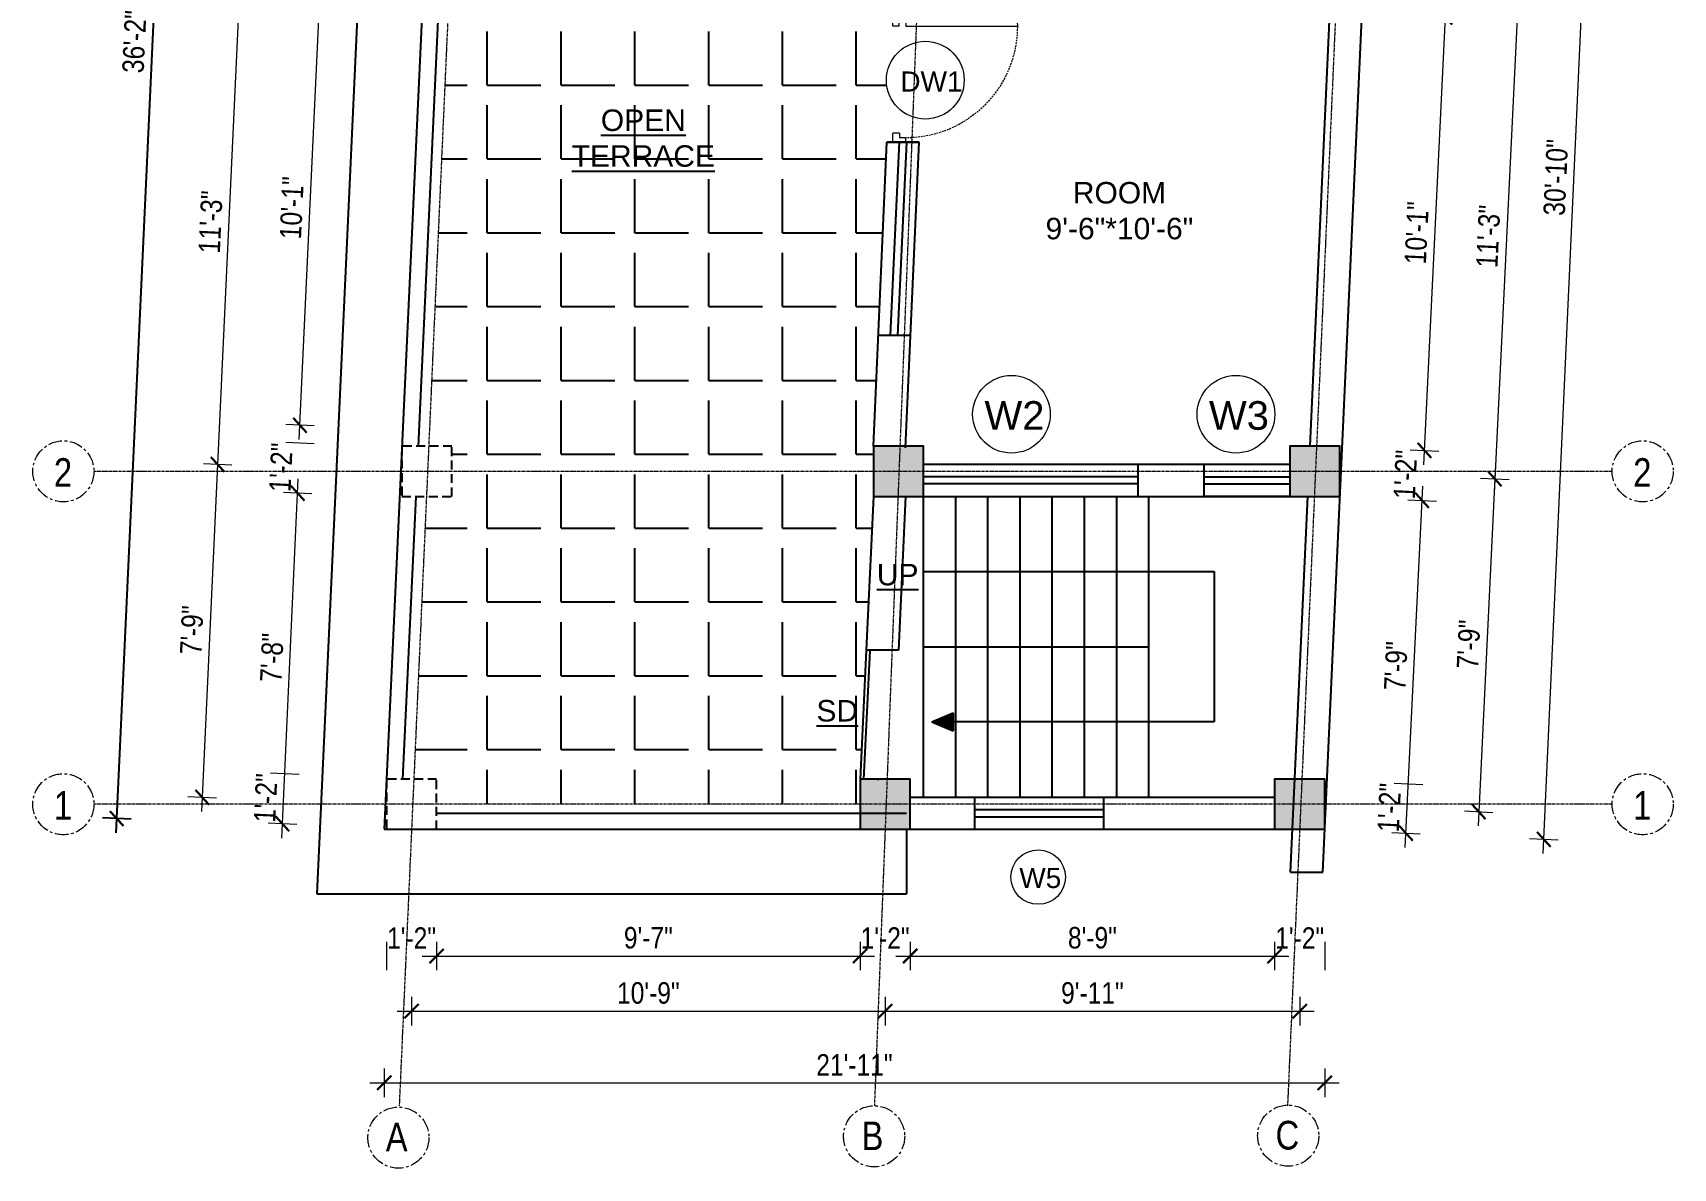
# Model space of a CAD drawing. Header units: inches. Extents: x -10117506 to -5032697, y -6529230 to -3254494.
# Drawn here: x -5045971.4 to -5045512.9, y -3259568.2 to -3259251 of the extents above; entities that cross this region are included whole.
import ezdxf

# ---------------------------------------------------------------- set-up
doc = ezdxf.new("R2010")
doc.units = ezdxf.units.IN
doc.header["$LTSCALE"] = 2
doc.header["$MEASUREMENT"] = 0
doc.header["$PDMODE"] = 34
for name, pattern in [('CENTER', [2, 1.25, -0.25, 0.25, -0.25]), ('DASHED2', [0.375, 0.25, -0.125]), ('HIDDEN', [0.375, 0.25, -0.125])]:
    doc.linetypes.add(name, pattern=pattern)
doc.layers.get('0').update_dxf_attribs({"linetype": 'CONTINUOUS'})
doc.layers.get('DEFPOINTS').update_dxf_attribs({"color": 141, "linetype": 'CONTINUOUS'})
doc.layers.add('A-Hatch', color=7, linetype='CONTINUOUS')
for name, color, linetype, lineweight in [('Annotate-Lite.w', 177, 'CONTINUOUS', 9), ('Annotations-Bold.w', 177, 'CONTINUOUS', 13), ('DIM 1-100', 4, 'CONTINUOUS', 13), ('Door-Window.w', 4, 'CONTINUOUS', 15), ('TEXT', 181, 'CONTINUOUS', 25)]:
    doc.layers.add(name, color=color, linetype=linetype, lineweight=lineweight)
doc.styles.add('ARAIL', font='ARIALN.TTF')
doc.styles.add('arial.', font='arial.ttf')
doc.styles.add('gaurav', font='arial.ttf')
doc.styles.get("Standard").update_dxf_attribs({"font": 'ARIALN.TTF'})
doc.dimstyles.new('1 by 96', dxfattribs={"dimtxt": 6, "dimasz": 4, "dimexe": 4, "dimexo": 4, "dimgap": 2, "dimtad": 1, "dimdec": 0, "dimzin": 0, "dimdsep": 46, "dimlunit": 4, "dimtxsty": 'Standard', "dimblk": 'ARCHTICK', "dimcen": 0, "dimdle": 4, "dimadec": 0, "dimazin": 0, "dimtfac": 1, "dimtdec": 0, "dimtix": 1, "dimtofl": 0, "dimtmove": 1, "dimatfit": 3, "dimldrblk": 'ARCHTICK', "dimfxl": 4, "dimfxlon": 1, "dimtolj": 1, "dimtzin": 0, "dimlwd": -1, "dimlwe": -1, "dimarcsym": 0})
pattern_1 = [(0, (0, 0), (0, 20.625), [15, -5.625]), (90, (0, 0), (-20.625, 1.262917011620708e-15), [15, -5.625])]

# ---------------------------------------------------------------- blocks, each defined once
blk = doc.blocks.new('3-0')
at = {"ltscale": 3}
for p, q in [((11063.04771873254, 10097.67926626675), (11065.97411061868, 10099.89976160063)), ((11063.04771873254, 10097.67926626675), (11064.52804895506, 10095.72833834261)), ((11065.25107978682, 10097.81404997167), (11066.71427572989, 10098.92429763861)), ((11065.99124489813, 10096.83858600955), (11065.25107978682, 10097.81404997167)), ((11065.97411061863, 10099.8997616006), (11066.71427572989, 10098.92429763861)), ((11065.99124489813, 10096.83858600955), (11064.52804895506, 10095.72833834261)), ((11085.49991520455, 10074.12700885048), (11110.3247412691, 10092.9636556783)), ((11086.24008031584, 10073.15154488841), (11111.04573409061, 10091.97364411575)), ((11111.04573409061, 10091.97364411575), (11110.3247412691, 10092.9636556783)), ((11084.03671926142, 10073.01676118352), (11082.57352331835, 10071.90651351658)), ((11082.57352331835, 10071.90651351658), (11084.79401865222, 10068.98012163045)), ((11084.03671926142, 10073.01676118352), (11084.77688437277, 10072.04129722147)), ((11084.77688437277, 10072.04129722147), (11086.24008031584, 10073.15154488841)), ((11084.79401865222, 10068.98012163045), (11087.72041053836, 10071.20061696427)), ((11086.24008031584, 10073.15154488841), (11085.49991520455, 10074.12700885047)), ((11087.72041053836, 10071.20061696427), (11086.24008031584, 10073.15154488841))]:
    blk.add_line(p, q, dxfattribs=at)
at = {"layer": 'Door-Window.w', "color": 9, "linetype": 'HIDDEN', "lineweight": 18}
blk.add_arc((11085.49991520455, 10074.12700885048), 31.16233708904959, 37.19059523975735, 127.1464893766062, dxfattribs=at)
blk = doc.blocks.new('_ArchTick')
at = {"color": 0, "linetype": 'ByBlock', "const_width": 0.15}
blk.add_lwpolyline([(-0.5, -0.5), (0.5, 0.5)], dxfattribs=at)
blk = doc.blocks.new('*D840')
at = {"layer": 'DEFPOINTS', "color": 0, "ltscale": 0.5, "transparency": 16777216}
for p in [(-5045871.863004509, -3259238.51131719), (-5045919.723955434, -3259371.587645994), (-5045878.102464046, -3259373.51131719)]:
    blk.add_point(p, dxfattribs=at)
at = {"layer": 'DIM 1-100', "color": 0, "ltscale": 0.5, "transparency": 16777216}
for p, q in [((-5045913.299820161, -3259232.59191141), (-5045919.908631169, -3259375.583380579)), ((-5045909.488761312, -3259236.772321729), (-5045917.480230482, -3259236.402970259)), ((-5045915.728220849, -3259371.772321729), (-5045923.719690019, -3259371.402970259))]:
    blk.add_line(p, q, dxfattribs=at)
at = {"layer": 'DIM 1-100', "color": 0, "ltscale": 0.5, "transparency": 16777216, "xscale": 4, "yscale": 4, "zscale": 4}
for p, rotation in [((-5045913.484495897, -3259236.587645994), 87.35377427643306), ((-5045919.723955434, -3259371.587645994), 267.353774276433)]:
    blk.add_blockref('_ArchTick', p, dxfattribs=dict(at, rotation=rotation))
at = {"layer": 'DIM 1-100', "color": 0, "ltscale": 0.5, "transparency": 16777216, "insert": (-5045921.662264177, -3259303.853872465), "char_height": 6, "attachment_point": 5, "rotation": 87.35377427643303}
blk.add_mtext('\\A1;11\'-3"', dxfattribs=at)
blk = doc.blocks.new('*D841')
at = {"layer": 'DEFPOINTS', "color": 0, "ltscale": 0.5, "transparency": 16777216}
for p in [(-5045878.102464046, -3259373.51131719), (-5045924.022249785, -3259464.587645994), (-5045882.400758393, -3259466.51131719)]:
    blk.add_point(p, dxfattribs=at)
at = {"layer": 'DIM 1-100', "color": 0, "ltscale": 0.5, "transparency": 16777216}
for p, q in [((-5045919.539279702, -3259367.591911409), (-5045924.206925521, -3259468.583380579)), ((-5045915.728220853, -3259371.772321729), (-5045923.719690023, -3259371.402970259)), ((-5045920.026515201, -3259464.77232173), (-5045928.017984371, -3259464.40297026))]:
    blk.add_line(p, q, dxfattribs=at)
at = {"layer": 'DIM 1-100', "color": 0, "ltscale": 0.5, "transparency": 16777216, "xscale": 4, "yscale": 4, "zscale": 4}
for p, rotation in [((-5045919.723955438, -3259371.587645994), 87.35377427643306), ((-5045924.022249785, -3259464.587645994), 267.353774276433)]:
    blk.add_blockref('_ArchTick', p, dxfattribs=dict(at, rotation=rotation))
at = {"layer": 'DIM 1-100', "color": 0, "ltscale": 0.5, "transparency": 16777216, "insert": (-5045926.931141122, -3259417.853872464), "char_height": 6, "attachment_point": 5, "rotation": 87.35377427643303}
blk.add_mtext('\\A1;7\'-9"', dxfattribs=at)
blk = doc.blocks.new('*D842')
at = {"layer": 'DEFPOINTS', "color": 0, "ltscale": 0.5, "transparency": 16777216}
for p in [(-5045868.400758394, -3259459.51131719), (-5045901.629715142, -3259471.975533997), (-5045868.400758393, -3259473.51131719)]:
    blk.add_point(p, dxfattribs=at)
at = {"layer": 'DIM 1-100', "color": 0, "ltscale": 0.5, "transparency": 16777216}
for p, q in [((-5045896.988304738, -3259458.190051719), (-5045904.979773908, -3259457.820700248)), ((-5045897.633980557, -3259472.160209732), (-5045905.625449727, -3259471.790858261))]:
    blk.add_line(p, q, dxfattribs=at)
at = {"layer": 'DIM 1-100', "color": 0, "ltscale": 0.5, "transparency": 16777216, "insert": (-5045906.313810679, -3259464.759043444), "char_height": 6, "attachment_point": 5, "rotation": 87.35377427643303}
blk.add_mtext('\\A1;1\'-2"', dxfattribs=at)
blk = doc.blocks.new('*D843')
at = {"layer": 'DEFPOINTS', "color": 0, "ltscale": 0.5, "transparency": 16777216}
for p in [(-5045897.36126278, -3259379.621209816), (-5045878.102464046, -3259380.51131719), (-5045868.400758393, -3259473.51131719)]:
    blk.add_point(p, dxfattribs=at)
at = {"layer": 'DIM 1-100', "color": 0, "ltscale": 0.5, "transparency": 16777216}
for p, q in [((-5045901.814390876, -3259475.971268581), (-5045897.176587044, -3259375.625475232)), ((-5045893.365528195, -3259379.805885551), (-5045901.356997365, -3259379.436534081)), ((-5045897.633980556, -3259472.160209732), (-5045905.625449726, -3259471.790858261))]:
    blk.add_line(p, q, dxfattribs=at)
at = {"layer": 'DIM 1-100', "color": 0, "ltscale": 0.5, "transparency": 16777216, "xscale": 4, "yscale": 4, "zscale": 4}
for p, rotation in [((-5045897.36126278, -3259379.621209816), 87.35377427643303), ((-5045901.629715141, -3259471.975533997), 267.353774276433)]:
    blk.add_blockref('_ArchTick', p, dxfattribs=dict(at, rotation=rotation))
at = {"layer": 'DIM 1-100', "color": 0, "ltscale": 0.5, "transparency": 16777216, "insert": (-5045904.553527472, -3259425.564598376), "char_height": 6, "attachment_point": 5, "rotation": 87.35377427643303}
blk.add_mtext('\\A1;7\'-8"', dxfattribs=at)
blk = doc.blocks.new('*D844')
at = {"layer": 'DEFPOINTS', "color": 0, "ltscale": 0.5, "transparency": 16777216}
for p in [(-5045896.715586962, -3259365.651051811), (-5045878.102464048, -3259366.511317198), (-5045878.102464048, -3259380.511317189)]:
    blk.add_point(p, dxfattribs=at)
at = {"layer": 'DIM 1-100', "color": 0, "ltscale": 0.5, "transparency": 16777216}
for p, q in [((-5045892.719852378, -3259365.835727546), (-5045900.711321548, -3259365.466376076)), ((-5045893.365528197, -3259379.805885551), (-5045901.356997367, -3259379.436534081))]:
    blk.add_line(p, q, dxfattribs=at)
at = {"layer": 'DIM 1-100', "color": 0, "ltscale": 0.5, "transparency": 16777216, "insert": (-5045902.045358319, -3259372.404719268), "char_height": 6, "attachment_point": 5, "rotation": 87.35377427643303}
blk.add_mtext('\\A1;1\'-2"', dxfattribs=at)
blk = doc.blocks.new('*D845')
at = {"layer": 'DEFPOINTS', "color": 0, "ltscale": 0.5, "transparency": 16777216}
for p in [(-5045891.121803239, -3259239.621209818), (-5045871.86300451, -3259240.511317192), (-5045878.102464047, -3259361.5113172)]:
    blk.add_point(p, dxfattribs=at)
at = {"layer": 'DIM 1-100', "color": 0, "ltscale": 0.5, "transparency": 16777216}
for p, q in [((-5045896.900262692, -3259364.646786398), (-5045890.937127504, -3259235.625475234)), ((-5045887.126068654, -3259239.805885554), (-5045895.117537824, -3259239.436534083)), ((-5045892.719852371, -3259360.835727549), (-5045900.711321541, -3259360.466376078))]:
    blk.add_line(p, q, dxfattribs=at)
at = {"layer": 'DIM 1-100', "color": 0, "ltscale": 0.5, "transparency": 16777216, "xscale": 4, "yscale": 4, "zscale": 4}
for p, rotation in [((-5045891.121803239, -3259239.621209818), 87.35377427643303), ((-5045896.715586957, -3259360.651051813), 267.353774276433)]:
    blk.add_blockref('_ArchTick', p, dxfattribs=dict(at, rotation=rotation))
at = {"layer": 'DIM 1-100', "color": 0, "ltscale": 0.5, "transparency": 16777216, "insert": (-5045898.976733608, -3259299.902357286), "char_height": 6, "attachment_point": 5, "rotation": 87.35377427643303}
blk.add_mtext('\\A1;10\'-1"', dxfattribs=at)
blk = doc.blocks.new('*D849')
at = {"color": 0, "ltscale": 0.5, "transparency": 16777216}
for p, q in [((-5045948.122352067, -3259474.507957895), (-5045927.713242466, -3259032.926474736)), ((-5045923.902183616, -3259037.106885056), (-5045931.893652786, -3259036.737533586)), ((-5045943.941941747, -3259470.696899046), (-5045951.933410917, -3259470.327547575))]:
    blk.add_line(p, q, dxfattribs=at)
at = {"layer": 'DEFPOINTS', "color": 0, "ltscale": 0.5, "transparency": 16777216}
for p in [(-5045927.8979182, -3259036.922209321), (-5045863.008055326, -3259039.921303201), (-5045883.047813457, -3259473.51131719)]:
    blk.add_point(p, dxfattribs=at)
at = {"color": 0, "ltscale": 0.5, "transparency": 16777216, "xscale": 4, "yscale": 4, "zscale": 4}
for p, rotation in [((-5045927.8979182, -3259036.922209321), 87.35377427646175), ((-5045947.937676332, -3259470.51222331), 267.3537742764618)]:
    blk.add_blockref('_ArchTick', p, dxfattribs=dict(at, rotation=rotation))
at = {"color": 0, "ltscale": 0.5, "transparency": 16777216, "insert": (-5045942.975835778, -3259253.483442785), "char_height": 6, "attachment_point": 5, "rotation": 87.35377427646175}
blk.add_mtext('\\A1;36\'-2"', dxfattribs=at)
blk = doc.blocks.new('*D850')
at = {"layer": 'DEFPOINTS', "color": 0, "ltscale": 0.5, "transparency": 16777216}
for p in [(-5045872.527852067, -3259498.408259327), (-5045858.527852067, -3259498.408259327), (-5045858.527852067, -3259508.912293141)]:
    blk.add_point(p, dxfattribs=at)
at = {"layer": 'DIM 1-100', "color": 0, "ltscale": 0.5, "transparency": 16777216}
for p, q in [((-5045872.527852067, -3259504.912293141), (-5045872.527852067, -3259512.912293141)), ((-5045858.527852067, -3259504.912293141), (-5045858.527852067, -3259512.912293141))]:
    blk.add_line(p, q, dxfattribs=at)
at = {"layer": 'DIM 1-100', "color": 0, "ltscale": 0.5, "transparency": 16777216, "insert": (-5045865.527852067, -3259503.900014833), "char_height": 6, "attachment_point": 5}
blk.add_mtext('\\A1;1\'-2"', dxfattribs=at)
blk = doc.blocks.new('*D851')
at = {"layer": 'DEFPOINTS', "color": 0, "ltscale": 0.5, "transparency": 16777216}
for p in [(-5045858.527852067, -3259498.408259327), (-5045740.174907247, -3259498.408259328), (-5045740.174907247, -3259508.912293137)]:
    blk.add_point(p, dxfattribs=at)
at = {"layer": 'DIM 1-100', "color": 0, "ltscale": 0.5, "transparency": 16777216}
for p, q in [((-5045858.527852067, -3259504.912293141), (-5045858.527852067, -3259512.912293141)), ((-5045740.174907247, -3259504.912293137), (-5045740.174907247, -3259512.912293137)), ((-5045862.527852067, -3259508.912293141), (-5045736.174907247, -3259508.912293137))]:
    blk.add_line(p, q, dxfattribs=at)
at = {"layer": 'DIM 1-100', "color": 0, "ltscale": 0.5, "transparency": 16777216, "xscale": 4, "yscale": 4, "zscale": 4}
for p, rotation in [((-5045858.527852067, -3259508.912293141), 180.0000000019061), ((-5045740.174907247, -3259508.912293137), 1.90609369838236e-09)]:
    blk.add_blockref('_ArchTick', p, dxfattribs=dict(at, rotation=rotation))
at = {"layer": 'DIM 1-100', "color": 0, "ltscale": 0.5, "transparency": 16777216, "insert": (-5045799.351379657, -3259503.848855213), "char_height": 6, "attachment_point": 5, "rotation": 1.9060936983823597e-09}
blk.add_mtext('\\A1;9\'-7"', dxfattribs=at)
blk = doc.blocks.new('*D852')
at = {"layer": 'DEFPOINTS', "color": 0, "ltscale": 0.5, "transparency": 16777216}
for p in [(-5045740.174907247, -3259498.408259328), (-5045726.174907247, -3259498.408259328), (-5045726.174907247, -3259508.912293137)]:
    blk.add_point(p, dxfattribs=at)
at = {"layer": 'DIM 1-100', "color": 0, "ltscale": 0.5, "transparency": 16777216}
for p, q in [((-5045740.174907247, -3259504.912293137), (-5045740.174907247, -3259512.912293137)), ((-5045726.174907247, -3259504.912293137), (-5045726.174907247, -3259512.912293137))]:
    blk.add_line(p, q, dxfattribs=at)
at = {"layer": 'DIM 1-100', "color": 0, "ltscale": 0.5, "transparency": 16777216, "insert": (-5045733.174907247, -3259503.900014829), "char_height": 6, "attachment_point": 5, "rotation": 1.9060936983823597e-09}
blk.add_mtext('\\A1;1\'-2"', dxfattribs=at)
blk = doc.blocks.new('*D853')
at = {"layer": 'DEFPOINTS', "color": 0, "ltscale": 0.5, "transparency": 16777216}
for p in [(-5045726.174907247, -3259498.408259328), (-5045624.307504862, -3259498.408259328), (-5045624.307504862, -3259508.912293133)]:
    blk.add_point(p, dxfattribs=at)
at = {"layer": 'DIM 1-100', "color": 0, "ltscale": 0.5, "transparency": 16777216}
for p, q in [((-5045726.174907247, -3259504.912293137), (-5045726.174907247, -3259512.912293137)), ((-5045624.307504862, -3259504.912293133), (-5045624.307504862, -3259512.912293133)), ((-5045730.174907247, -3259508.912293137), (-5045620.307504862, -3259508.912293133))]:
    blk.add_line(p, q, dxfattribs=at)
at = {"layer": 'DIM 1-100', "color": 0, "ltscale": 0.5, "transparency": 16777216, "xscale": 4, "yscale": 4, "zscale": 4}
for p, rotation in [((-5045726.174907247, -3259508.912293137), 180.0000000019061), ((-5045624.307504862, -3259508.912293133), 1.90609369838236e-09)]:
    blk.add_blockref('_ArchTick', p, dxfattribs=dict(at, rotation=rotation))
at = {"layer": 'DIM 1-100', "color": 0, "ltscale": 0.5, "transparency": 16777216, "insert": (-5045675.241206054, -3259503.848855209), "char_height": 6, "attachment_point": 5, "rotation": 1.9060936983823597e-09}
blk.add_mtext('\\A1;8\'-9"', dxfattribs=at)
blk = doc.blocks.new('*D854')
at = {"layer": 'DEFPOINTS', "color": 0, "ltscale": 0.5, "transparency": 16777216}
for p in [(-5045624.307504862, -3259498.408259328), (-5045610.307504862, -3259498.408259327), (-5045610.307504862, -3259508.912293133)]:
    blk.add_point(p, dxfattribs=at)
at = {"layer": 'DIM 1-100', "color": 0, "ltscale": 0.5, "transparency": 16777216}
for p, q in [((-5045624.307504862, -3259504.912293133), (-5045624.307504862, -3259512.912293133)), ((-5045610.307504862, -3259504.912293133), (-5045610.307504862, -3259512.912293133))]:
    blk.add_line(p, q, dxfattribs=at)
at = {"layer": 'DIM 1-100', "color": 0, "ltscale": 0.5, "transparency": 16777216, "insert": (-5045617.307504862, -3259503.900014825), "char_height": 6, "attachment_point": 5, "rotation": 1.9060936983823597e-09}
blk.add_mtext('\\A1;1\'-2"', dxfattribs=at)
blk = doc.blocks.new('*D855')
at = {"layer": 'DEFPOINTS', "color": 0, "ltscale": 0.5, "transparency": 16777216}
for p in [(-5045865.527852067, -3259482.87001246), (-5045733.174907247, -3259482.870012462), (-5045733.174907247, -3259524.327929192)]:
    blk.add_point(p, dxfattribs=at)
at = {"layer": 'DIM 1-100', "color": 0, "ltscale": 0.5, "transparency": 16777216}
for p, q in [((-5045865.527852067, -3259520.327929192), (-5045865.527852067, -3259528.327929192)), ((-5045733.174907247, -3259520.327929192), (-5045733.174907247, -3259528.327929192)), ((-5045869.527852067, -3259524.327929192), (-5045729.174907247, -3259524.327929192))]:
    blk.add_line(p, q, dxfattribs=at)
at = {"layer": 'DIM 1-100', "color": 0, "ltscale": 0.5, "transparency": 16777216, "xscale": 4, "yscale": 4, "zscale": 4, "rotation": 180}
blk.add_blockref('_ArchTick', (-5045865.527852067, -3259524.327929192), dxfattribs=at)
at = {"layer": 'DIM 1-100', "color": 0, "ltscale": 0.5, "transparency": 16777216, "xscale": 4, "yscale": 4, "zscale": 4}
blk.add_blockref('_ArchTick', (-5045733.174907247, -3259524.327929192), dxfattribs=at)
at = {"layer": 'DIM 1-100', "color": 0, "ltscale": 0.5, "transparency": 16777216, "insert": (-5045799.351379657, -3259519.264491266), "char_height": 6, "attachment_point": 5}
blk.add_mtext('\\A1;10\'-9"', dxfattribs=at)
blk = doc.blocks.new('*D856')
at = {"layer": 'DEFPOINTS', "color": 0, "ltscale": 0.5, "transparency": 16777216}
for p in [(-5045733.174907247, -3259482.870012462), (-5045617.307504862, -3259482.87001246), (-5045617.307504862, -3259524.327929192)]:
    blk.add_point(p, dxfattribs=at)
at = {"layer": 'DIM 1-100', "color": 0, "ltscale": 0.5, "transparency": 16777216}
for p, q in [((-5045733.174907247, -3259520.327929192), (-5045733.174907247, -3259528.327929192)), ((-5045617.307504862, -3259520.327929192), (-5045617.307504862, -3259528.327929192)), ((-5045737.174907247, -3259524.327929192), (-5045613.307504862, -3259524.327929192))]:
    blk.add_line(p, q, dxfattribs=at)
at = {"layer": 'DIM 1-100', "color": 0, "ltscale": 0.5, "transparency": 16777216, "xscale": 4, "yscale": 4, "zscale": 4, "rotation": 180}
blk.add_blockref('_ArchTick', (-5045733.174907247, -3259524.327929192), dxfattribs=at)
at = {"layer": 'DIM 1-100', "color": 0, "ltscale": 0.5, "transparency": 16777216, "xscale": 4, "yscale": 4, "zscale": 4}
blk.add_blockref('_ArchTick', (-5045617.307504862, -3259524.327929192), dxfattribs=at)
at = {"layer": 'DIM 1-100', "color": 0, "ltscale": 0.5, "transparency": 16777216, "insert": (-5045675.241206054, -3259519.264491266), "char_height": 6, "attachment_point": 5}
blk.add_mtext('\\A1;9\'-11"', dxfattribs=at)
blk = doc.blocks.new('*D857')
at = {"layer": 'DEFPOINTS', "color": 0, "ltscale": 0.5, "transparency": 16777216}
for p in [(-5045873.17490713, -3259482.87001246), (-5045610.307504862, -3259482.87001246), (-5045610.307504862, -3259544.341783806)]:
    blk.add_point(p, dxfattribs=at)
at = {"layer": 'DIM 1-100', "color": 0, "ltscale": 0.5, "transparency": 16777216}
for p, q in [((-5045873.17490713, -3259540.341783806), (-5045873.17490713, -3259548.341783806)), ((-5045610.307504862, -3259540.341783806), (-5045610.307504862, -3259548.341783806)), ((-5045877.17490713, -3259544.341783806), (-5045606.307504862, -3259544.341783806))]:
    blk.add_line(p, q, dxfattribs=at)
at = {"layer": 'DIM 1-100', "color": 0, "ltscale": 0.5, "transparency": 16777216, "xscale": 4, "yscale": 4, "zscale": 4, "rotation": 180}
blk.add_blockref('_ArchTick', (-5045873.17490713, -3259544.341783806), dxfattribs=at)
at = {"layer": 'DIM 1-100', "color": 0, "ltscale": 0.5, "transparency": 16777216, "xscale": 4, "yscale": 4, "zscale": 4}
blk.add_blockref('_ArchTick', (-5045610.307504862, -3259544.341783806), dxfattribs=at)
at = {"layer": 'DIM 1-100', "color": 0, "ltscale": 0.5, "transparency": 16777216, "insert": (-5045741.741205996, -3259539.329505498), "char_height": 6, "attachment_point": 5}
blk.add_mtext('\\A1;21\'-11"', dxfattribs=at)
blk = doc.blocks.new('*D859')
at = {"layer": 'DEFPOINTS', "color": 0, "ltscale": 0.5, "transparency": 16777216}
for p in [(-5045599.869010914, -3259238.511317191), (-5045606.049698121, -3259373.511317191), (-5045562.784120773, -3259375.601034593)]:
    blk.add_point(p, dxfattribs=at)
at = {"layer": 'DIM 1-100', "color": 0, "ltscale": 0.5, "transparency": 16777216}
for p, q in [((-5045556.07146863, -3259236.622065359), (-5045562.97709489, -3259379.596377005)), ((-5045560.259785159, -3259240.424433654), (-5045552.269100334, -3259240.810381887)), ((-5045566.779463185, -3259375.408060476), (-5045558.788778361, -3259375.794008709))]:
    blk.add_line(p, q, dxfattribs=at)
at = {"layer": 'DIM 1-100', "color": 0, "ltscale": 0.5, "transparency": 16777216, "xscale": 4, "yscale": 4, "zscale": 4}
for p, rotation in [((-5045556.264442747, -3259240.617407771), 87.23477603585154), ((-5045562.784120773, -3259375.601034593), 267.2347760358515)]:
    blk.add_blockref('_ArchTick', p, dxfattribs=dict(at, rotation=rotation))
at = {"layer": 'DIM 1-100', "color": 0, "ltscale": 0.5, "transparency": 16777216, "insert": (-5045564.581823834, -3259307.864943066), "char_height": 6, "attachment_point": 5, "rotation": 87.23477603585147}
blk.add_mtext('\\A1;11\'-3"', dxfattribs=at)
blk = doc.blocks.new('*D860')
at = {"layer": 'DEFPOINTS', "color": 0, "ltscale": 0.5, "transparency": 16777216}
for p in [(-5045606.049698121, -3259373.511317191), (-5045610.307504863, -3259466.511317191), (-5045567.275454529, -3259468.589755292)]:
    blk.add_point(p, dxfattribs=at)
at = {"layer": 'DIM 1-100', "color": 0, "ltscale": 0.5, "transparency": 16777216}
for p, q in [((-5045562.591146661, -3259371.60569218), (-5045567.468428645, -3259472.585097704)), ((-5045566.77946319, -3259375.408060476), (-5045558.788778366, -3259375.794008709)), ((-5045571.270796941, -3259468.396781175), (-5045563.280112117, -3259468.782729408))]:
    blk.add_line(p, q, dxfattribs=at)
at = {"layer": 'DIM 1-100', "color": 0, "ltscale": 0.5, "transparency": 16777216, "xscale": 4, "yscale": 4, "zscale": 4}
for p, rotation in [((-5045562.784120778, -3259375.601034592), 87.23477603585154), ((-5045567.275454529, -3259468.589755292), 267.2347760358515)]:
    blk.add_blockref('_ArchTick', p, dxfattribs=dict(at, rotation=rotation))
at = {"layer": 'DIM 1-100', "color": 0, "ltscale": 0.5, "transparency": 16777216, "insert": (-5045570.087329728, -3259421.851116826), "char_height": 6, "attachment_point": 5, "rotation": 87.23477603585147}
blk.add_mtext('\\A1;7\'-9"', dxfattribs=at)
blk = doc.blocks.new('*D861')
at = {"layer": 'DEFPOINTS', "color": 0, "ltscale": 0.5, "transparency": 16777216}
for p in [(-5045593.398057966, -3259104.171265681), (-5045532.18931, -3259106.973577721), (-5045610.307504863, -3259473.511317191)]:
    blk.add_point(p, dxfattribs=at)
at = {"layer": 'DIM 1-100', "color": 0, "ltscale": 0.5, "transparency": 16777216}
for p, q in [((-5045549.281696742, -3259480.309443668), (-5045532.006370154, -3259102.977763284)), ((-5045536.185124436, -3259106.790637875), (-5045528.193495563, -3259107.156517567)), ((-5045553.094571333, -3259476.130689385), (-5045545.10294246, -3259476.496569077))]:
    blk.add_line(p, q, dxfattribs=at)
at = {"layer": 'DIM 1-100', "color": 0, "ltscale": 0.5, "transparency": 16777216, "xscale": 4, "yscale": 4, "zscale": 4}
for p, rotation in [((-5045532.18931, -3259106.973577721), 87.37866535708275), ((-5045549.098756897, -3259476.313629231), 267.3786653570828)]:
    blk.add_blockref('_ArchTick', p, dxfattribs=dict(at, rotation=rotation))
at = {"layer": 'DIM 1-100', "color": 0, "ltscale": 0.5, "transparency": 16777216, "insert": (-5045545.70217304, -3259291.412027338), "char_height": 6, "attachment_point": 5, "rotation": 87.37866535708274}
blk.add_mtext('\\A1;30\'-10"', dxfattribs=at)
blk = doc.blocks.new('*D862')
at = {"layer": 'DEFPOINTS', "color": 0, "ltscale": 0.5, "transparency": 16777216}
for p in [(-5045610.307504863, -3259459.658472456), (-5045610.307504863, -3259473.511317191), (-5045587.597670441, -3259474.608196953)]:
    blk.add_point(p, dxfattribs=at)
at = {"layer": 'DIM 1-100', "color": 0, "ltscale": 0.5, "transparency": 16777216}
for p, q in [((-5045590.925480912, -3259460.59461974), (-5045582.934796087, -3259460.980567974)), ((-5045591.593012853, -3259474.415222836), (-5045583.602328029, -3259474.801171069))]:
    blk.add_line(p, q, dxfattribs=at)
at = {"layer": 'DIM 1-100', "color": 0, "ltscale": 0.5, "transparency": 16777216, "insert": (-5045592.270346496, -3259467.45608541), "char_height": 6, "attachment_point": 5, "rotation": 87.23477603585147}
blk.add_mtext('\\A1;1\'-2"', dxfattribs=at)
blk = doc.blocks.new('*D863')
at = {"layer": 'DEFPOINTS', "color": 0, "ltscale": 0.5, "transparency": 16777216}
for p in [(-5045606.049698121, -3259380.5113172), (-5045583.106336691, -3259381.619476262), (-5045610.307504863, -3259473.511317191)]:
    blk.add_point(p, dxfattribs=at)
at = {"layer": 'DIM 1-100', "color": 0, "ltscale": 0.5, "transparency": 16777216}
for p, q in [((-5045587.790644558, -3259478.603539365), (-5045582.913362575, -3259377.62413385)), ((-5045587.101679103, -3259381.426502146), (-5045579.110994279, -3259381.812450379)), ((-5045591.593012854, -3259474.415222836), (-5045583.60232803, -3259474.801171069))]:
    blk.add_line(p, q, dxfattribs=at)
at = {"layer": 'DIM 1-100', "color": 0, "ltscale": 0.5, "transparency": 16777216, "xscale": 4, "yscale": 4, "zscale": 4}
for p, rotation in [((-5045583.106336691, -3259381.619476262), 87.23477603585147), ((-5045587.597670442, -3259474.608196953), 267.2347760358515)]:
    blk.add_blockref('_ArchTick', p, dxfattribs=dict(at, rotation=rotation))
at = {"layer": 'DIM 1-100', "color": 0, "ltscale": 0.5, "transparency": 16777216, "insert": (-5045590.409545641, -3259427.869558492), "char_height": 6, "attachment_point": 5, "rotation": 87.23477603585147}
blk.add_mtext('\\A1;7\'-9"', dxfattribs=at)
blk = doc.blocks.new('*D864')
at = {"layer": 'DEFPOINTS', "color": 0, "ltscale": 0.5, "transparency": 16777216}
for p in [(-5045606.049698121, -3259366.511317191), (-5045582.431713728, -3259367.652060387), (-5045606.049698121, -3259380.5113172)]:
    blk.add_point(p, dxfattribs=at)
at = {"layer": 'DIM 1-100', "color": 0, "ltscale": 0.5, "transparency": 16777216}
for p, q in [((-5045586.42705614, -3259367.459086271), (-5045578.436371316, -3259367.845034503)), ((-5045587.101679104, -3259381.426502146), (-5045579.11099428, -3259381.812450379))]:
    blk.add_line(p, q, dxfattribs=at)
at = {"layer": 'DIM 1-100', "color": 0, "ltscale": 0.5, "transparency": 16777216, "insert": (-5045587.775467237, -3259374.39395833), "char_height": 6, "attachment_point": 5, "rotation": 87.23477603585147}
blk.add_mtext('\\A1;1\'-2"', dxfattribs=at)
blk = doc.blocks.new('*D865')
at = {"layer": 'DEFPOINTS', "color": 0, "ltscale": 0.5, "transparency": 16777216}
for p in [(-5045599.869010914, -3259245.511317191), (-5045576.586658667, -3259246.635849432), (-5045606.049698121, -3259366.511317191)]:
    blk.add_point(p, dxfattribs=at)
at = {"layer": 'DIM 1-100', "color": 0, "ltscale": 0.5, "transparency": 16777216}
for p, q in [((-5045582.624687846, -3259371.647402799), (-5045576.39368455, -3259242.64050702)), ((-5045580.582001079, -3259246.442875315), (-5045572.591316255, -3259246.828823548)), ((-5045586.427056141, -3259367.459086271), (-5045578.436371317, -3259367.845034503))]:
    blk.add_line(p, q, dxfattribs=at)
at = {"layer": 'DIM 1-100', "color": 0, "ltscale": 0.5, "transparency": 16777216, "xscale": 4, "yscale": 4, "zscale": 4}
for p, rotation in [((-5045576.586658667, -3259246.635849432), 87.23477603585147), ((-5045582.431713729, -3259367.652060387), 267.2347760358515)]:
    blk.add_blockref('_ArchTick', p, dxfattribs=dict(at, rotation=rotation))
at = {"layer": 'DIM 1-100', "color": 0, "ltscale": 0.5, "transparency": 16777216, "insert": (-5045584.566728272, -3259306.899676793), "char_height": 6, "attachment_point": 5, "rotation": 87.23477603585147}
blk.add_mtext('\\A1;10\'-1"', dxfattribs=at)

msp = doc.modelspace()

# ---------------------------------------------------------------- hatches: boundary and pattern name
at = {"ltscale": 0.5}
for points in [[(-5045722.450409781, -3259366.51131719), (-5045736.450409781, -3259366.51131719), (-5045736.450409781, -3259380.51131719), (-5045722.450409781, -3259380.51131719)], [(-5045606.04969812, -3259366.511317199), (-5045620.04969812, -3259366.511317199), (-5045620.04969812, -3259380.511317199), (-5045606.04969812, -3259380.511317199)], [(-5045726.174907247, -3259459.511317191), (-5045740.174907247, -3259459.511317191), (-5045740.174907247, -3259473.511317191), (-5045726.174907247, -3259473.511317192)], [(-5045610.307504862, -3259459.51131719), (-5045624.307504862, -3259459.51131719), (-5045624.307504862, -3259473.51131719), (-5045610.307504862, -3259473.51131719)]]:
    msp.add_hatch(color=1, dxfattribs=at).paths.add_polyline_path(points)
at = {"layer": 'A-Hatch', "ltscale": 0.5}
h = msp.add_hatch(dxfattribs=at)
h.set_pattern_fill('ANGLE', color=256, scale=75)
h.set_pattern_definition(pattern_1)
edge = h.paths.add_edge_path()
edge.add_line((-5045732.65243516, -3259281.511317192), (-5045731.019895541, -3259281.511317192))
edge.add_line((-5045731.019895541, -3259281.511317192), (-5045731.01989554, -3259279.062850183))
edge.add_line((-5045731.01989554, -3259279.062850183), (-5045729.183545284, -3259279.062850184))
edge.add_line((-5045729.183545284, -3259279.062850184), (-5045729.183545285, -3259280.287083688))
edge.add_line((-5045729.183545285, -3259280.287083688), (-5045727.347195028, -3259280.287083688))
edge.add_line((-5045727.347195028, -3259280.287083688), (-5045727.347195028, -3259280.339832757))
edge.add_ellipse((-5045727.371178522, -3259249.184017703), major_axis=(24.82029212130361, 18.83184766781931), ratio=0.9999999994320901, start_angle=232.8555013650306, end_angle=235.90446127637)
edge.add_line((-5045725.690073682, -3259280.29445443), (-5045725.465701036, -3259274.502397961))
edge.add_arc((-5045721.944009904, -3259264.233237278), 10.85624104256381, 180, 251.0711817322327, ccw=False)
edge.add_arc((-5045721.944009904, -3259264.233237278), 10.85624104256381, 104.49198966864179, 180, ccw=False)
edge.add_line((-5045724.660726123, -3259253.722413211), (-5045724.484917788, -3259249.184017703))
edge.add_line((-5045724.484917788, -3259249.184017703), (-5045727.371178522, -3259249.184017703))
edge.add_line((-5045727.371178522, -3259249.184017703), (-5045727.371178521, -3259247.959784199))
edge.add_line((-5045727.371178521, -3259247.959784199), (-5045729.207528776, -3259247.959784199))
edge.add_line((-5045729.207528776, -3259247.959784199), (-5045729.207528778, -3259249.184017702))
edge.add_line((-5045729.207528778, -3259249.184017702), (-5045731.043879034, -3259249.184017702))
edge.add_line((-5045731.043879034, -3259249.184017702), (-5045731.043879031, -3259245.51131719))
edge.add_line((-5045731.043879031, -3259245.51131719), (-5045731.043881203, -3259245.51131719))
edge.add_line((-5045731.043881203, -3259245.51131719), (-5045731.043881203, -3259238.51131719))
edge.add_line((-5045731.043881203, -3259238.51131719), (-5045847.990098183, -3259238.51131719))
edge.add_line((-5045847.990098183, -3259238.51131719), (-5045847.990098183, -3259245.51131719))
edge.add_line((-5045847.990098183, -3259245.51131719), (-5045855.33034715, -3259245.51131719))
edge.add_line((-5045855.33034715, -3259245.51131719), (-5045860.742180899, -3259366.51131719))
edge.add_line((-5045860.742180899, -3259366.51131719), (-5045854.22955772, -3259366.51131719))
edge.add_line((-5045854.22955772, -3259366.51131719), (-5045854.22955772, -3259373.51131719))
edge.add_line((-5045854.22955772, -3259373.51131719), (-5045736.450409781, -3259373.51131719))
edge.add_line((-5045736.450409781, -3259373.51131719), (-5045736.450409781, -3259366.51131719))
edge.add_line((-5045736.450409781, -3259366.51131719), (-5045732.65243516, -3259281.511317192))
h = msp.add_hatch(dxfattribs=at)
h.set_pattern_fill('ANGLE', color=256, scale=75)
h.set_pattern_definition(pattern_1)
h.paths.add_polyline_path([(-5045736.450409781, -3259380.51131719), (-5045736.450409781, -3259373.51131719), (-5045854.22955772, -3259373.51131719), (-5045854.22955772, -3259380.51131719), (-5045861.368343482, -3259380.51131719), (-5045864.901689484, -3259459.51131719), (-5045858.527852067, -3259459.51131719), (-5045858.527852067, -3259466.51131719), (-5045740.174907247, -3259466.51131719), (-5045740.174907247, -3259459.51131719), (-5045738.477667896, -3259423.51131719)])
h.paths.add_polyline_path([(-5045753.841480698, -3259446.172754162), (-5045739.19755164, -3259446.172754162), (-5045739.19755164, -3259433.808497681), (-5045753.841480698, -3259433.808497681)], flags=24)
h = msp.add_hatch(dxfattribs=at)
h.set_pattern_fill('ANSI31', color=256)
h.set_pattern_definition([(45, (45546.29948538262, -665.2819542149082), (-0.08838834764831845, 0.08838834764831845), [])])
h.paths.add_polyline_path([(-5045720.078327925, -3259443.511317189), (-5045714.158313398, -3259446.020552634), (-5045714.158313398, -3259441.002081744)])

# ---------------------------------------------------------------- linework, layer by layer
at = {"ltscale": 0.5}
for p, q in [((-5045871.185031097, -3259040.584834637), (-5045892.026049926, -3259491.511317189)), ((-5045853.135148998, -3259039.921303201), (-5045873.17490713, -3259473.51131719)), ((-5045610.856899279, -3259485.511317191), (-5045593.398057965, -3259104.17126568)), ((-5045858.132349532, -3259245.51131719), (-5045863.724754006, -3259366.51131719)), ((-5045614.418165348, -3259366.51131719), (-5045608.878438296, -3259245.51131719)), ((-5045736.450409781, -3259366.51131719), (-5045732.65243516, -3259281.511317192)), ((-5045723.643455453, -3259281.511317192), (-5045732.65243516, -3259281.511317192)), ((-5045732.65243516, -3259281.511317192), (-5045723.64181053, -3259281.511317193)), ((-5045731.644482752, -3259335.511317195), (-5045729.146565092, -3259281.465148258)), ((-5045729.642347769, -3259335.511317193), (-5045727.1486978, -3259281.557486126)), ((-5045727.459380538, -3259366.913054848), (-5045723.643455453, -3259281.511317192)), ((-5045735.27709214, -3259335.511317192), (-5045726.26646751, -3259335.511317193)), ((-5045722.450409781, -3259371.51131719), (-5045620.04969812, -3259371.51131719)), ((-5045662.450409781, -3259375.01131719), (-5045722.450409781, -3259375.01131719)), ((-5045662.450409781, -3259380.51131719), (-5045662.450409781, -3259371.51131719)), ((-5045644.04969812, -3259380.511317191), (-5045644.049698121, -3259371.51131719)), ((-5045644.04969812, -3259375.011317191), (-5045620.04969812, -3259375.011317191)), ((-5045662.450409781, -3259377.01131719), (-5045722.450409781, -3259377.01131719)), ((-5045644.04969812, -3259377.011317191), (-5045620.04969812, -3259377.011317191)), ((-5045864.371809068, -3259380.51131719), (-5045868.023048352, -3259459.51131719)), ((-5045736.450409781, -3259380.51131719), (-5045738.477667896, -3259423.51131719)), ((-5045727.440413175, -3259380.51131719), (-5045729.467671291, -3259423.511317191)), ((-5045722.450409781, -3259380.51131719), (-5045620.04969812, -3259380.51131719)), ((-5045722.450409781, -3259422.511317191), (-5045722.450409781, -3259380.511317191)), ((-5045713.450409781, -3259422.511317191), (-5045713.450409781, -3259380.511317191)), ((-5045704.450409781, -3259422.511317191), (-5045704.450409781, -3259380.511317191)), ((-5045695.450409781, -3259422.511317191), (-5045695.450409781, -3259380.511317191)), ((-5045686.450409781, -3259422.511317191), (-5045686.450409781, -3259380.511317191)), ((-5045677.450409781, -3259422.511317191), (-5045677.450409781, -3259380.511317191)), ((-5045668.450409781, -3259422.511317191), (-5045668.450409781, -3259380.511317191)), ((-5045659.450409782, -3259422.51131719), (-5045659.450409782, -3259380.511317191)), ((-5045620.04969812, -3259380.511317191), (-5045644.04969812, -3259380.511317191)), ((-5045619.866326662, -3259485.51131719), (-5045615.059125502, -3259380.51131719)), ((-5045722.450409781, -3259401.511317191), (-5045641.186729685, -3259401.511317187)), ((-5045641.186729685, -3259401.511317187), (-5045641.186729685, -3259443.511317189)), ((-5045738.477667896, -3259423.51131719), (-5045740.174907247, -3259459.51131719)), ((-5045737.478777397, -3259423.55841042), (-5045739.176016748, -3259459.55841042)), ((-5045729.467671291, -3259423.511317191), (-5045738.477667896, -3259423.51131719)), ((-5045722.450409781, -3259422.511317192), (-5045659.450409781, -3259422.51131719)), ((-5045722.450409781, -3259464.51131719), (-5045722.450409781, -3259422.511317191)), ((-5045713.450409781, -3259464.51131719), (-5045713.450409781, -3259422.511317191)), ((-5045704.450409781, -3259464.51131719), (-5045704.450409781, -3259422.511317191)), ((-5045695.450409781, -3259464.51131719), (-5045695.450409781, -3259422.511317191)), ((-5045686.450409781, -3259464.51131719), (-5045686.450409781, -3259422.511317191)), ((-5045677.450409781, -3259464.51131719), (-5045677.450409781, -3259422.511317191)), ((-5045668.450409781, -3259464.51131719), (-5045668.450409781, -3259422.511317191)), ((-5045659.450409781, -3259464.51131719), (-5045659.450409781, -3259422.511317191)), ((-5045720.078327925, -3259443.511317189), (-5045714.158313398, -3259441.002081744)), ((-5045720.078327925, -3259443.511317189), (-5045714.158313398, -3259446.020552634)), ((-5045714.158313398, -3259441.002081744), (-5045714.158313398, -3259446.020552634)), ((-5045641.186729685, -3259443.511317189), (-5045714.158313398, -3259443.51131719)), ((-5045735.169353577, -3259459.51131719), (-5045735.180454755, -3259459.746783338)), ((-5045726.174907247, -3259464.511317192), (-5045624.307504862, -3259464.51131719)), ((-5045708.174907247, -3259464.511317192), (-5045708.174907247, -3259473.511317192)), ((-5045672.174907247, -3259464.511317192), (-5045672.174907247, -3259473.511317192)), ((-5045858.527852067, -3259469.01131719), (-5045727.174907247, -3259469.011317192)), ((-5045708.174907247, -3259468.011317192), (-5045672.174907247, -3259468.011317192)), ((-5045708.174907247, -3259470.011317192), (-5045672.174907247, -3259470.011317192)), ((-5045859.174907247, -3259473.51131719), (-5045727.174907247, -3259473.511317192)), ((-5045727.174907247, -3259473.511317192), (-5045708.174907247, -3259473.511317191)), ((-5045727.174907247, -3259473.511317192), (-5045727.174907247, -3259491.511317191)), ((-5045708.174907247, -3259473.511317192), (-5045672.174907247, -3259473.511317192)), ((-5045672.174907246, -3259473.51131719), (-5045610.307504862, -3259473.51131719)), ((-5045619.866326663, -3259485.51131719), (-5045610.856899279, -3259485.51131719)), ((-5045892.026049926, -3259491.511317189), (-5045727.174907247, -3259491.511317192))]:
    msp.add_line(p, q, dxfattribs=at)
at = {"color": 3, "ltscale": 0.5}
msp.add_line((-5045873.17490713, -3259473.51131719), (-5045859.174907247, -3259473.51131719), dxfattribs=at)
at = {"linetype": 'DASHED2', "ltscale": 5}
for points in [[(-5045868.22955772, -3259380.51131719), (-5045854.22955772, -3259380.51131719), (-5045854.22955772, -3259366.51131719), (-5045868.22955772, -3259366.51131719)], [(-5045872.527852067, -3259473.51131719), (-5045858.527852067, -3259473.51131719), (-5045858.527852067, -3259459.51131719), (-5045872.527852067, -3259459.51131719)]]:
    msp.add_lwpolyline(points, close=True, dxfattribs=at)
at = {"ltscale": 0.5}
for points in [[(-5045736.450409781, -3259380.51131719), (-5045722.450409781, -3259380.51131719), (-5045722.450409781, -3259366.51131719), (-5045736.450409781, -3259366.51131719)], [(-5045620.04969812, -3259380.51131719), (-5045606.04969812, -3259380.51131719), (-5045606.04969812, -3259366.51131719), (-5045620.04969812, -3259366.51131719)], [(-5045740.174907247, -3259473.51131719), (-5045726.174907247, -3259473.51131719), (-5045726.174907247, -3259459.51131719), (-5045740.174907247, -3259459.51131719)], [(-5045624.307504862, -3259473.51131719), (-5045610.307504862, -3259473.51131719), (-5045610.307504862, -3259459.51131719), (-5045624.307504862, -3259459.51131719)]]:
    msp.add_lwpolyline(points, close=True, dxfattribs=at)
at = {"layer": 'Annotate-Lite.w', "ltscale": 0.005}
for centre, radius in [((-5045721.944009904, -3259264.233237278), 10.85624104256381), ((-5045697.856275033, -3259357.556715756), 10.85624104256381), ((-5045635.120039159, -3259357.556715757), 10.85624104256381), ((-5045690.393433025, -3259486.874052077), 7.599368729794668)]:
    msp.add_circle(centre, radius, dxfattribs=at)
at = {"layer": 'Annotations-Bold.w', "linetype": 'CENTER', "ltscale": 0.3}
for p, q in [((-5045842.930634845, -3258968.273460642), (-5045868.982688056, -3259550.755958119)), ((-5045713.620474445, -3258968.724386868), (-5045736.167209641, -3259550.755958119)), ((-5045595.140666397, -3258970.262220325), (-5045620.709934172, -3259550.755958119)), ((-5045530.280667966, -3259373.51131719), (-5045954.318538299, -3259373.51131719)), ((-5045530.280667966, -3259466.51131719), (-5045954.318538299, -3259466.51131719))]:
    msp.add_line(p, q, dxfattribs=at)
at = {"layer": 'Annotations-Bold.w', "linetype": 'CENTER', "ltscale": 1.5}
for centre in [(-5045962.852544986, -3259373.511317191), (-5045521.451487828, -3259373.511317191), (-5045962.852544985, -3259466.51131719), (-5045521.451487827, -3259466.51131719), (-5045869.208743274, -3259559.651828356), (-5045869.208743274, -3259559.651828356), (-5045736.242791285, -3259559.284774831), (-5045620.519227574, -3259559.110393458)]:
    msp.add_circle(centre, 8.534006686261364, dxfattribs=at)

# ---------------------------------------------------------------- block references
at = {"layer": 'Door-Window.w', "linetype": 'ByBlock', "xscale": -0.9997910043702507, "yscale": 0.9997910037636757, "zscale": 0.9997910039624012, "rotation": 217.190595210246}
msp.add_blockref('3-0', (-5060644.776251954, -3257924.951574851), dxfattribs=at)

# ---------------------------------------------------------------- texts
at = {"layer": 'Annotate-Lite.w', "ltscale": 0.005, "style": 'gaurav'}
for s, insert, char_height, attachment_point in [('DW1', (-5045728.915423737, -3259267.404960158), 5.6, 7), ('W2', (-5045705.400559157, -3259353.906264096), 8, 1), ('W3', (-5045642.664323282, -3259353.906264097), 8, 1), ('W5', (-5045695.674431912, -3259484.318735915), 5.6, 1)]:
    msp.add_mtext_dynamic_manual_height_columns(s, width=8, gutter_width=100, heights=[0], dxfattribs=dict(at, insert=insert, char_height=char_height, attachment_point=attachment_point))
at = {"layer": 'Annotations-Bold.w', "linetype": 'CENTER', "ltscale": 1.5, "char_height": 8, "attachment_point": 1, "style": 'ARAIL'}
for s, insert in [('2', (-5045965.500629154, -3259369.83791051)), ('2', (-5045524.099571996, -3259369.83791051)), ('1', (-5045965.500629153, -3259462.83791051)), ('1', (-5045524.099571995, -3259462.83791051)), ('A', (-5045872.74515002, -3259555.514362904)), ('A', (-5045872.74515002, -3259555.514362904)), ('B', (-5045739.779198031, -3259555.147309378)), ('C', (-5045624.05563432, -3259554.972928006))]:
    msp.add_mtext_dynamic_manual_height_columns(s, width=6.539279651420657, gutter_width=100, heights=[0], dxfattribs=dict(at, insert=insert))
at = {"layer": 'TEXT', "lineweight": -2, "char_height": 6.000000000000002, "width": 127.5059031131969, "attachment_point": 5, "style": 'arial.'}
for s, insert in [('{\\LOPEN\\PTERRACE}', (-5045800.751264942, -3259280.467109572)), ('{\\LUP}', (-5045729.666422077, -3259402.399377411)), ('{\\LSD}', (-5045746.554304709, -3259440.445332606))]:
    msp.add_mtext(s, dxfattribs=dict(at, insert=insert))
at = {"layer": 'TEXT', "lineweight": -2, "insert": (-5045667.68163297, -3259300.72407506), "char_height": 6.000000000000002, "attachment_point": 5, "style": 'arial.'}
msp.add_mtext_dynamic_manual_height_columns('ROOM\\P9\'-6"*10\'-6"', width=45.73142971936613, gutter_width=30, heights=[0], dxfattribs=at)

# ---------------------------------------------------------------- dimensions: what is measured, and where the dimension line sits
at = {"ltscale": 0.5}
dim = msp.add_aligned_dim(p1=(-5045883.047813457, -3259473.51131719), p2=(-5045863.008055326, -3259039.921303201), distance=64.95913229081113, dimstyle='1 by 96', dxfattribs=at)
dim.commit()
dim.dimension.update_dxf_attribs({"geometry": '*D849', "text_midpoint": (-5045942.975835778, -3259253.483442785)})
at = {"layer": 'DIM 1-100', "ltscale": 0.5}
for p1, p2, distance, picture, middle in [((-5045610.307504862, -3259473.51131719), (-5045593.398057965, -3259104.17126568), -61.27286332577971, '*D861', (-5045545.70217304, -3259291.412027338)), ((-5045873.17490713, -3259482.87001246), (-5045610.307504862, -3259482.87001246), -61.47177134640515, '*D857', (-5045741.741205996, -3259539.329505498)), ((-5045872.527852067, -3259498.408259327), (-5045858.527852067, -3259498.408259327), -10.504033813718706, '*D850', (-5045865.527852067, -3259503.900014833))]:
    dim = msp.add_aligned_dim(p1=p1, p2=p2, distance=distance, dimstyle='1 by 96', dxfattribs=at)
    dim.commit()
    dim.dimension.update_dxf_attribs({"geometry": picture, "text_midpoint": middle})
for base, p1, p2, angle, picture, middle in [((-5045919.723955434, -3259371.587645994), (-5045871.86300451, -3259238.51131719), (-5045878.102464047, -3259373.51131719), 87.35377427643303, '*D840', (-5045921.662264177, -3259303.853872465)), ((-5045891.121803239, -3259239.621209818), (-5045878.102464047, -3259361.5113172), (-5045871.86300451, -3259240.511317192), 87.35377427643303, '*D845', (-5045898.976733608, -3259299.902357286)), ((-5045562.784120773, -3259375.601034593), (-5045599.869010913, -3259238.51131719), (-5045606.04969812, -3259373.51131719), 87.23477603585147, '*D859', (-5045564.581823834, -3259307.864943066)), ((-5045576.586658667, -3259246.635849432), (-5045606.04969812, -3259366.51131719), (-5045599.869010913, -3259245.51131719), 87.23477603585147, '*D865', (-5045584.566728272, -3259306.899676793)), ((-5045896.715586962, -3259365.651051811), (-5045878.102464049, -3259380.51131719), (-5045878.102464049, -3259366.511317199), 87.35377427643303, '*D844', (-5045902.045358319, -3259372.404719268)), ((-5045582.431713728, -3259367.652060387), (-5045606.04969812, -3259380.511317199), (-5045606.04969812, -3259366.51131719), 87.23477603585147, '*D864', (-5045587.775467237, -3259374.39395833)), ((-5045924.022249785, -3259464.587645994), (-5045878.102464047, -3259373.51131719), (-5045882.400758394, -3259466.51131719), 87.35377427643303, '*D841', (-5045926.931141122, -3259417.853872464)), ((-5045897.36126278, -3259379.621209816), (-5045868.400758394, -3259473.51131719), (-5045878.102464047, -3259380.51131719), 87.35377427643303, '*D843', (-5045904.553527472, -3259425.564598376)), ((-5045567.275454529, -3259468.589755292), (-5045606.04969812, -3259373.51131719), (-5045610.307504862, -3259466.51131719), 87.23477603585147, '*D860', (-5045570.087329728, -3259421.851116826)), ((-5045583.106336691, -3259381.619476262), (-5045610.307504862, -3259473.51131719), (-5045606.04969812, -3259380.511317199), 87.23477603585147, '*D863', (-5045590.409545641, -3259427.869558492)), ((-5045901.629715142, -3259471.975533997), (-5045868.400758394, -3259459.51131719), (-5045868.400758394, -3259473.51131719), 87.35377427643303, '*D842', (-5045906.313810679, -3259464.759043444)), ((-5045587.597670441, -3259474.608196953), (-5045610.307504862, -3259459.658472456), (-5045610.307504862, -3259473.51131719), 87.23477603585147, '*D862', (-5045592.270346496, -3259467.45608541)), ((-5045726.174907247, -3259508.912293137), (-5045740.174907247, -3259498.408259328), (-5045726.174907247, -3259498.408259328), 180.0000000019061, '*D852', (-5045733.174907247, -3259503.900014829)), ((-5045610.307504862, -3259508.912293133), (-5045624.307504862, -3259498.408259328), (-5045610.307504862, -3259498.408259327), 180.0000000019061, '*D854', (-5045617.307504862, -3259503.900014825))]:
    dim = msp.add_linear_dim(base=base, p1=p1, p2=p2, angle=angle, dimstyle='1 by 96', dxfattribs=at)
    dim.commit()
    dim.dimension.update_dxf_attribs({"geometry": picture, "text_midpoint": middle})
for base, p1, p2, text, picture, middle in [((-5045733.174907247, -3259524.327929192), (-5045865.527852067, -3259482.87001246), (-5045733.174907247, -3259482.870012462), '10\'-9"', '*D855', (-5045799.351379657, -3259519.264491266)), ((-5045617.307504862, -3259524.327929192), (-5045733.174907247, -3259482.870012462), (-5045617.307504862, -3259482.87001246), '9\'-11"', '*D856', (-5045675.241206054, -3259519.264491266))]:
    dim = msp.add_linear_dim(base=base, p1=p1, p2=p2, text=text, dimstyle='1 by 96', dxfattribs=at)
    dim.commit()
    dim.dimension.update_dxf_attribs({"geometry": picture, "text_midpoint": middle})
for base, p1, p2, text, picture, middle in [((-5045740.174907247, -3259508.912293137), (-5045858.527852067, -3259498.408259327), (-5045740.174907247, -3259498.408259328), '9\'-7"', '*D851', (-5045799.351379657, -3259503.848855213)), ((-5045624.307504862, -3259508.912293133), (-5045726.174907247, -3259498.408259328), (-5045624.307504862, -3259498.408259328), '8\'-9"', '*D853', (-5045675.241206054, -3259503.848855209))]:
    dim = msp.add_linear_dim(base=base, p1=p1, p2=p2, angle=180.0000000019061, text=text, dimstyle='1 by 96', dxfattribs=at)
    dim.commit()
    dim.dimension.update_dxf_attribs({"geometry": picture, "text_midpoint": middle})

doc.saveas('drawing.dxf')
